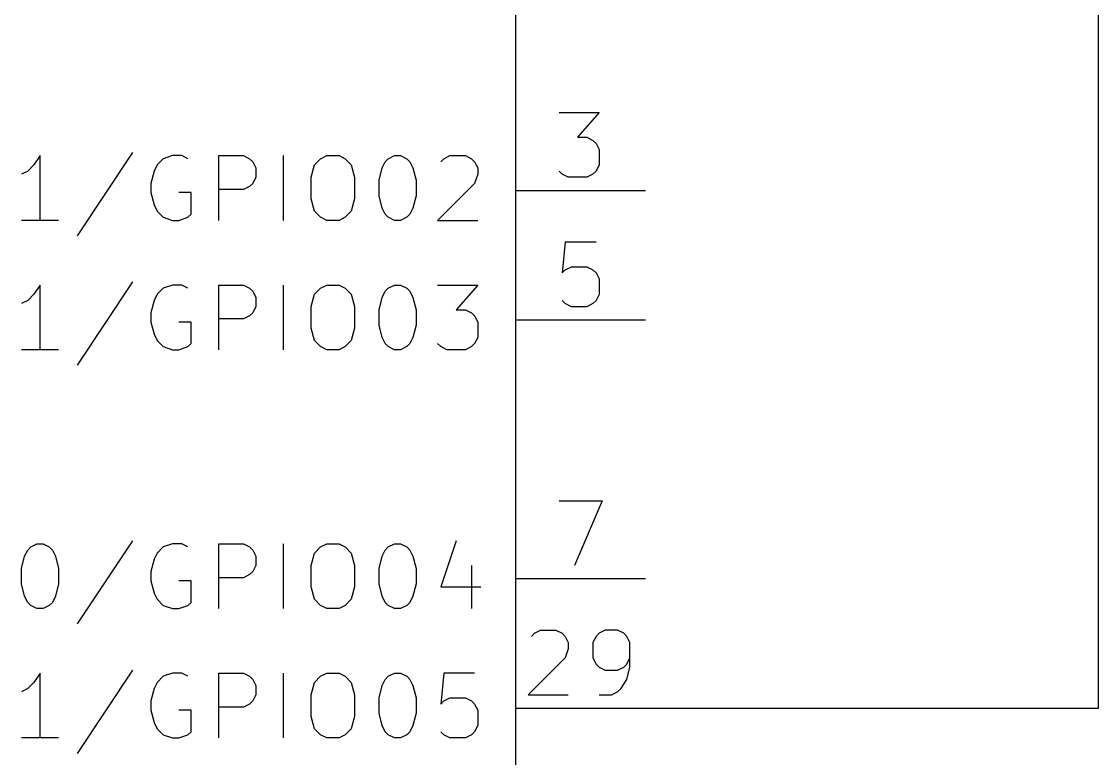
# Model space of a CAD drawing. Extents: x 0.4 to 11.3, y -7.9 to -0.4.
# Drawn here: x 3.568 to 4.4, y -3.089 to -2.519 of the extents above; entities that cross this region are included whole.
import ezdxf

# ---------------------------------------------------------------- set-up
doc = ezdxf.new("R2010")
doc.units = 0
doc.header["$MEASUREMENT"] = 0
for name, color, linetype in [('CYAN2', 4, 'CONTINUOUS'), ('GREEN3', 91, 'CONTINUOUS'), ('LYELLOW', 51, 'CONTINUOUS'), ('RED2', 1, 'CONTINUOUS'), ('RED3', 11, 'CONTINUOUS')]:
    doc.layers.add(name, color=color, linetype=linetype)

msp = doc.modelspace()

# ---------------------------------------------------------------- linework, layer by layer
at = {"layer": 'CYAN2', "linetype": 'CONTINUOUS'}
for p, q in [((3.58238, -2.62313), (3.57762, -2.63028)), ((3.58238, -2.62313), (3.57762, -2.63028)), ((3.58238, -2.67313), (3.58238, -2.62313)), ((3.58238, -2.67313), (3.58238, -2.62313)), ((3.65381, -2.62075), (3.61095, -2.68504)), ((3.65381, -2.62075), (3.61095, -2.68504)), ((3.67762, -2.62551), (3.67285, -2.63028)), ((3.67762, -2.62551), (3.67285, -2.63028)), ((3.68476, -2.62313), (3.67762, -2.62551)), ((3.68476, -2.62313), (3.67762, -2.62551)), ((3.6919, -2.62313), (3.68476, -2.62313)), ((3.6919, -2.62313), (3.68476, -2.62313)), ((3.69667, -2.62551), (3.6919, -2.62313)), ((3.69667, -2.62551), (3.6919, -2.62313)), ((3.72047, -2.67313), (3.72047, -2.62313)), ((3.72047, -2.62313), (3.73952, -2.62313)), ((3.72047, -2.67313), (3.72047, -2.62313)), ((3.72047, -2.62313), (3.73952, -2.62313)), ((3.73952, -2.62313), (3.74428, -2.62551)), ((3.73952, -2.62313), (3.74428, -2.62551)), ((3.74428, -2.62551), (3.74667, -2.62789)), ((3.74428, -2.62551), (3.74667, -2.62789)), ((3.74667, -2.62789), (3.74904, -2.63265)), ((3.74667, -2.62789), (3.74904, -2.63265)), ((3.77047, -2.67313), (3.77047, -2.62313)), ((3.77047, -2.67313), (3.77047, -2.62313)), ((3.79428, -2.63028), (3.79905, -2.62551)), ((3.79428, -2.63028), (3.79905, -2.62551)), ((3.79905, -2.62551), (3.80381, -2.62313)), ((3.79905, -2.62551), (3.80381, -2.62313)), ((3.80381, -2.62313), (3.81333, -2.62313)), ((3.80381, -2.62313), (3.81333, -2.62313)), ((3.81333, -2.62313), (3.81809, -2.62551)), ((3.81333, -2.62313), (3.81809, -2.62551)), ((3.81809, -2.62551), (3.82285, -2.63028)), ((3.81809, -2.62551), (3.82285, -2.63028)), ((3.84667, -2.63265), (3.84905, -2.62789)), ((3.84667, -2.63265), (3.84905, -2.62789)), ((3.84905, -2.62789), (3.85143, -2.62551)), ((3.84905, -2.62789), (3.85143, -2.62551)), ((3.85143, -2.62551), (3.85619, -2.62313)), ((3.85143, -2.62551), (3.85619, -2.62313)), ((3.85619, -2.62313), (3.86095, -2.62313)), ((3.85619, -2.62313), (3.86095, -2.62313)), ((3.86095, -2.62313), (3.86571, -2.62551)), ((3.86095, -2.62313), (3.86571, -2.62551)), ((3.86571, -2.62551), (3.86809, -2.62789)), ((3.86571, -2.62551), (3.86809, -2.62789)), ((3.86809, -2.62789), (3.87048, -2.63265)), ((3.86809, -2.62789), (3.87048, -2.63265)), ((3.89191, -2.62789), (3.89428, -2.62551)), ((3.89191, -2.62789), (3.89428, -2.62551)), ((3.89428, -2.62551), (3.89905, -2.62313)), ((3.89428, -2.62551), (3.89905, -2.62313)), ((3.89905, -2.62313), (3.91095, -2.62313)), ((3.89905, -2.62313), (3.91095, -2.62313)), ((3.91095, -2.62313), (3.91571, -2.62551)), ((3.91095, -2.62313), (3.91571, -2.62551)), ((3.91571, -2.62551), (3.91809, -2.62789)), ((3.91571, -2.62551), (3.91809, -2.62789)), ((3.91809, -2.62789), (3.92048, -2.63265)), ((3.91809, -2.62789), (3.92048, -2.63265)), ((3.57285, -2.63504), (3.56809, -2.63742)), ((3.57285, -2.63504), (3.56809, -2.63742)), ((3.57762, -2.63028), (3.57285, -2.63504)), ((3.57762, -2.63028), (3.57285, -2.63504)), ((3.67047, -2.63504), (3.66809, -2.64456)), ((3.67047, -2.63504), (3.66809, -2.64456)), ((3.67285, -2.63028), (3.67047, -2.63504)), ((3.67285, -2.63028), (3.67047, -2.63504)), ((3.74904, -2.63265), (3.74904, -2.6398)), ((3.74904, -2.63265), (3.74904, -2.6398)), ((3.79191, -2.6398), (3.79428, -2.63028)), ((3.79191, -2.6398), (3.79428, -2.63028)), ((3.82285, -2.63028), (3.82524, -2.6398)), ((3.82285, -2.63028), (3.82524, -2.6398)), ((3.84429, -2.64218), (3.84667, -2.63265)), ((3.84429, -2.64218), (3.84667, -2.63265)), ((3.87048, -2.63265), (3.87286, -2.64218)), ((3.87048, -2.63265), (3.87286, -2.64218)), ((3.92048, -2.63265), (3.92048, -2.63742)), ((3.92048, -2.63265), (3.92048, -2.63742)), ((3.66809, -2.64456), (3.66809, -2.6517)), ((3.66809, -2.64456), (3.66809, -2.6517)), ((3.74667, -2.64456), (3.74428, -2.64694)), ((3.74667, -2.64456), (3.74428, -2.64694)), ((3.74904, -2.6398), (3.74667, -2.64456)), ((3.74904, -2.6398), (3.74667, -2.64456)), ((3.79191, -2.65646), (3.79191, -2.6398)), ((3.79191, -2.65646), (3.79191, -2.6398)), ((3.82524, -2.6398), (3.82524, -2.65646)), ((3.82524, -2.6398), (3.82524, -2.65646)), ((3.84429, -2.65408), (3.84429, -2.64218)), ((3.84429, -2.65408), (3.84429, -2.64218)), ((3.87286, -2.64218), (3.87286, -2.65408)), ((3.87286, -2.64218), (3.87286, -2.65408)), ((3.91809, -2.64456), (3.88952, -2.67313)), ((3.91809, -2.64456), (3.88952, -2.67313)), ((3.92048, -2.63742), (3.91809, -2.64456)), ((3.92048, -2.63742), (3.91809, -2.64456)), ((3.66809, -2.6517), (3.67047, -2.66122)), ((3.66809, -2.6517), (3.67047, -2.66122)), ((3.69904, -2.6517), (3.68952, -2.6517)), ((3.69904, -2.6517), (3.68952, -2.6517)), ((3.69904, -2.66837), (3.69904, -2.6517)), ((3.69904, -2.66837), (3.69904, -2.6517)), ((3.73952, -2.64932), (3.72047, -2.64932)), ((3.73952, -2.64932), (3.72047, -2.64932)), ((3.74428, -2.64694), (3.73952, -2.64932)), ((3.74428, -2.64694), (3.73952, -2.64932)), ((3.67047, -2.66122), (3.67285, -2.66599)), ((3.67047, -2.66122), (3.67285, -2.66599)), ((3.79428, -2.66599), (3.79191, -2.65646)), ((3.79428, -2.66599), (3.79191, -2.65646)), ((3.82524, -2.65646), (3.82285, -2.66599)), ((3.82524, -2.65646), (3.82285, -2.66599)), ((3.84667, -2.66361), (3.84429, -2.65408)), ((3.84667, -2.66361), (3.84429, -2.65408)), ((3.87286, -2.65408), (3.87048, -2.66361)), ((3.87286, -2.65408), (3.87048, -2.66361)), ((3.67285, -2.66599), (3.67762, -2.67075)), ((3.67285, -2.66599), (3.67762, -2.67075)), ((3.69667, -2.67075), (3.69904, -2.66837)), ((3.69667, -2.67075), (3.69904, -2.66837)), ((3.79905, -2.67075), (3.79428, -2.66599)), ((3.79905, -2.67075), (3.79428, -2.66599)), ((3.82285, -2.66599), (3.81809, -2.67075)), ((3.82285, -2.66599), (3.81809, -2.67075)), ((3.84905, -2.66837), (3.84667, -2.66361)), ((3.84905, -2.66837), (3.84667, -2.66361)), ((3.85143, -2.67075), (3.84905, -2.66837)), ((3.85143, -2.67075), (3.84905, -2.66837)), ((3.86809, -2.66837), (3.86571, -2.67075)), ((3.86809, -2.66837), (3.86571, -2.67075)), ((3.87048, -2.66361), (3.86809, -2.66837)), ((3.87048, -2.66361), (3.86809, -2.66837)), ((3.59667, -2.67313), (3.56809, -2.67313)), ((3.59667, -2.67313), (3.56809, -2.67313)), ((3.67762, -2.67075), (3.68476, -2.67313)), ((3.67762, -2.67075), (3.68476, -2.67313)), ((3.68476, -2.67313), (3.68952, -2.67313)), ((3.68476, -2.67313), (3.68952, -2.67313)), ((3.68952, -2.67313), (3.69667, -2.67075)), ((3.68952, -2.67313), (3.69667, -2.67075)), ((3.80381, -2.67313), (3.79905, -2.67075)), ((3.80381, -2.67313), (3.79905, -2.67075)), ((3.81333, -2.67313), (3.80381, -2.67313)), ((3.81333, -2.67313), (3.80381, -2.67313)), ((3.81809, -2.67075), (3.81333, -2.67313)), ((3.81809, -2.67075), (3.81333, -2.67313)), ((3.85619, -2.67313), (3.85143, -2.67075)), ((3.85619, -2.67313), (3.85143, -2.67075)), ((3.86095, -2.67313), (3.85619, -2.67313)), ((3.86095, -2.67313), (3.85619, -2.67313)), ((3.86571, -2.67075), (3.86095, -2.67313)), ((3.86571, -2.67075), (3.86095, -2.67313)), ((3.88952, -2.67313), (3.92048, -2.67313)), ((3.88952, -2.67313), (3.92048, -2.67313)), ((3.58238, -2.72313), (3.57762, -2.73028)), ((3.58238, -2.72313), (3.57762, -2.73028)), ((3.58238, -2.77313), (3.58238, -2.72313)), ((3.58238, -2.77313), (3.58238, -2.72313)), ((3.65381, -2.72075), (3.61095, -2.78504)), ((3.65381, -2.72075), (3.61095, -2.78504)), ((3.67762, -2.72551), (3.67285, -2.73028)), ((3.67762, -2.72551), (3.67285, -2.73028)), ((3.68476, -2.72313), (3.67762, -2.72551)), ((3.68476, -2.72313), (3.67762, -2.72551)), ((3.6919, -2.72313), (3.68476, -2.72313)), ((3.6919, -2.72313), (3.68476, -2.72313)), ((3.69667, -2.72551), (3.6919, -2.72313)), ((3.69667, -2.72551), (3.6919, -2.72313)), ((3.72047, -2.77313), (3.72047, -2.72313)), ((3.72047, -2.72313), (3.73952, -2.72313)), ((3.72047, -2.77313), (3.72047, -2.72313)), ((3.72047, -2.72313), (3.73952, -2.72313)), ((3.73952, -2.72313), (3.74428, -2.72551)), ((3.73952, -2.72313), (3.74428, -2.72551)), ((3.74428, -2.72551), (3.74667, -2.72789)), ((3.74428, -2.72551), (3.74667, -2.72789)), ((3.74667, -2.72789), (3.74904, -2.73265)), ((3.74667, -2.72789), (3.74904, -2.73265)), ((3.77047, -2.77313), (3.77047, -2.72313)), ((3.77047, -2.77313), (3.77047, -2.72313)), ((3.79428, -2.73028), (3.79905, -2.72551)), ((3.79428, -2.73028), (3.79905, -2.72551)), ((3.79905, -2.72551), (3.80381, -2.72313)), ((3.79905, -2.72551), (3.80381, -2.72313)), ((3.80381, -2.72313), (3.81333, -2.72313)), ((3.80381, -2.72313), (3.81333, -2.72313)), ((3.81333, -2.72313), (3.81809, -2.72551)), ((3.81333, -2.72313), (3.81809, -2.72551)), ((3.81809, -2.72551), (3.82285, -2.73028)), ((3.81809, -2.72551), (3.82285, -2.73028)), ((3.84667, -2.73265), (3.84905, -2.72789)), ((3.84667, -2.73265), (3.84905, -2.72789)), ((3.84905, -2.72789), (3.85143, -2.72551)), ((3.84905, -2.72789), (3.85143, -2.72551)), ((3.85143, -2.72551), (3.85619, -2.72313)), ((3.85143, -2.72551), (3.85619, -2.72313)), ((3.85619, -2.72313), (3.86095, -2.72313)), ((3.85619, -2.72313), (3.86095, -2.72313)), ((3.86095, -2.72313), (3.86571, -2.72551)), ((3.86095, -2.72313), (3.86571, -2.72551)), ((3.86571, -2.72551), (3.86809, -2.72789)), ((3.86571, -2.72551), (3.86809, -2.72789)), ((3.86809, -2.72789), (3.87048, -2.73265)), ((3.86809, -2.72789), (3.87048, -2.73265)), ((3.88952, -2.72313), (3.92048, -2.72313)), ((3.88952, -2.72313), (3.92048, -2.72313)), ((3.92048, -2.72313), (3.90381, -2.74218)), ((3.92048, -2.72313), (3.90381, -2.74218)), ((3.57285, -2.73504), (3.56809, -2.73742)), ((3.57285, -2.73504), (3.56809, -2.73742)), ((3.57762, -2.73028), (3.57285, -2.73504)), ((3.57762, -2.73028), (3.57285, -2.73504)), ((3.67047, -2.73504), (3.66809, -2.74456)), ((3.67047, -2.73504), (3.66809, -2.74456)), ((3.67285, -2.73028), (3.67047, -2.73504)), ((3.67285, -2.73028), (3.67047, -2.73504)), ((3.74904, -2.73265), (3.74904, -2.7398)), ((3.74904, -2.73265), (3.74904, -2.7398)), ((3.79191, -2.7398), (3.79428, -2.73028)), ((3.79191, -2.7398), (3.79428, -2.73028)), ((3.82285, -2.73028), (3.82524, -2.7398)), ((3.82285, -2.73028), (3.82524, -2.7398)), ((3.84429, -2.74218), (3.84667, -2.73265)), ((3.84429, -2.74218), (3.84667, -2.73265)), ((3.87048, -2.73265), (3.87286, -2.74218)), ((3.87048, -2.73265), (3.87286, -2.74218)), ((3.66809, -2.74456), (3.66809, -2.7517)), ((3.66809, -2.74456), (3.66809, -2.7517)), ((3.74667, -2.74456), (3.74428, -2.74694)), ((3.74667, -2.74456), (3.74428, -2.74694)), ((3.74904, -2.7398), (3.74667, -2.74456)), ((3.74904, -2.7398), (3.74667, -2.74456)), ((3.79191, -2.75646), (3.79191, -2.7398)), ((3.79191, -2.75646), (3.79191, -2.7398)), ((3.82524, -2.7398), (3.82524, -2.75646)), ((3.82524, -2.7398), (3.82524, -2.75646)), ((3.84429, -2.75408), (3.84429, -2.74218)), ((3.84429, -2.75408), (3.84429, -2.74218)), ((3.87286, -2.74218), (3.87286, -2.75408)), ((3.87286, -2.74218), (3.87286, -2.75408)), ((3.90381, -2.74218), (3.91095, -2.74218)), ((3.90381, -2.74218), (3.91095, -2.74218)), ((3.91095, -2.74218), (3.91571, -2.74456)), ((3.91095, -2.74218), (3.91571, -2.74456)), ((3.91571, -2.74456), (3.91809, -2.74694)), ((3.91571, -2.74456), (3.91809, -2.74694)), ((3.66809, -2.7517), (3.67047, -2.76122)), ((3.66809, -2.7517), (3.67047, -2.76122)), ((3.69904, -2.7517), (3.68952, -2.7517)), ((3.69904, -2.7517), (3.68952, -2.7517)), ((3.69904, -2.76837), (3.69904, -2.7517)), ((3.69904, -2.76837), (3.69904, -2.7517)), ((3.73952, -2.74932), (3.72047, -2.74932)), ((3.73952, -2.74932), (3.72047, -2.74932)), ((3.74428, -2.74694), (3.73952, -2.74932)), ((3.74428, -2.74694), (3.73952, -2.74932)), ((3.91809, -2.74694), (3.92048, -2.7517)), ((3.91809, -2.74694), (3.92048, -2.7517)), ((3.92048, -2.7517), (3.92048, -2.76361)), ((3.92048, -2.7517), (3.92048, -2.76361)), ((3.67047, -2.76122), (3.67285, -2.76599)), ((3.67047, -2.76122), (3.67285, -2.76599)), ((3.79428, -2.76599), (3.79191, -2.75646)), ((3.79428, -2.76599), (3.79191, -2.75646)), ((3.82524, -2.75646), (3.82285, -2.76599)), ((3.82524, -2.75646), (3.82285, -2.76599)), ((3.84667, -2.76361), (3.84429, -2.75408)), ((3.84667, -2.76361), (3.84429, -2.75408)), ((3.87286, -2.75408), (3.87048, -2.76361)), ((3.87286, -2.75408), (3.87048, -2.76361)), ((3.67285, -2.76599), (3.67762, -2.77075)), ((3.67285, -2.76599), (3.67762, -2.77075)), ((3.69667, -2.77075), (3.69904, -2.76837)), ((3.69667, -2.77075), (3.69904, -2.76837)), ((3.79905, -2.77075), (3.79428, -2.76599)), ((3.79905, -2.77075), (3.79428, -2.76599)), ((3.82285, -2.76599), (3.81809, -2.77075)), ((3.82285, -2.76599), (3.81809, -2.77075)), ((3.84905, -2.76837), (3.84667, -2.76361)), ((3.84905, -2.76837), (3.84667, -2.76361)), ((3.85143, -2.77075), (3.84905, -2.76837)), ((3.85143, -2.77075), (3.84905, -2.76837)), ((3.86809, -2.76837), (3.86571, -2.77075)), ((3.86809, -2.76837), (3.86571, -2.77075)), ((3.87048, -2.76361), (3.86809, -2.76837)), ((3.87048, -2.76361), (3.86809, -2.76837)), ((3.89191, -2.77075), (3.88952, -2.76837)), ((3.89191, -2.77075), (3.88952, -2.76837)), ((3.91809, -2.76837), (3.91571, -2.77075)), ((3.91809, -2.76837), (3.91571, -2.77075)), ((3.92048, -2.76361), (3.91809, -2.76837)), ((3.92048, -2.76361), (3.91809, -2.76837)), ((3.59667, -2.77313), (3.56809, -2.77313)), ((3.59667, -2.77313), (3.56809, -2.77313)), ((3.67762, -2.77075), (3.68476, -2.77313)), ((3.67762, -2.77075), (3.68476, -2.77313)), ((3.68476, -2.77313), (3.68952, -2.77313)), ((3.68476, -2.77313), (3.68952, -2.77313)), ((3.68952, -2.77313), (3.69667, -2.77075)), ((3.68952, -2.77313), (3.69667, -2.77075)), ((3.80381, -2.77313), (3.79905, -2.77075)), ((3.80381, -2.77313), (3.79905, -2.77075)), ((3.81333, -2.77313), (3.80381, -2.77313)), ((3.81333, -2.77313), (3.80381, -2.77313)), ((3.81809, -2.77075), (3.81333, -2.77313)), ((3.81809, -2.77075), (3.81333, -2.77313)), ((3.85619, -2.77313), (3.85143, -2.77075)), ((3.85619, -2.77313), (3.85143, -2.77075)), ((3.86095, -2.77313), (3.85619, -2.77313)), ((3.86095, -2.77313), (3.85619, -2.77313)), ((3.86571, -2.77075), (3.86095, -2.77313)), ((3.86571, -2.77075), (3.86095, -2.77313)), ((3.89667, -2.77313), (3.89191, -2.77075)), ((3.89667, -2.77313), (3.89191, -2.77075)), ((3.91095, -2.77313), (3.89667, -2.77313)), ((3.91095, -2.77313), (3.89667, -2.77313)), ((3.91571, -2.77075), (3.91095, -2.77313)), ((3.91571, -2.77075), (3.91095, -2.77313)), ((3.57047, -2.93265), (3.57285, -2.92789)), ((3.57047, -2.93265), (3.57285, -2.92789)), ((3.57285, -2.92789), (3.57524, -2.92551)), ((3.57285, -2.92789), (3.57524, -2.92551)), ((3.57524, -2.92551), (3.58, -2.92313)), ((3.57524, -2.92551), (3.58, -2.92313)), ((3.58, -2.92313), (3.58476, -2.92313)), ((3.58, -2.92313), (3.58476, -2.92313)), ((3.58476, -2.92313), (3.58952, -2.92551)), ((3.58476, -2.92313), (3.58952, -2.92551)), ((3.58952, -2.92551), (3.5919, -2.92789)), ((3.58952, -2.92551), (3.5919, -2.92789)), ((3.5919, -2.92789), (3.59428, -2.93265)), ((3.5919, -2.92789), (3.59428, -2.93265)), ((3.65381, -2.92075), (3.61095, -2.98504)), ((3.65381, -2.92075), (3.61095, -2.98504)), ((3.67762, -2.92551), (3.67285, -2.93028)), ((3.67762, -2.92551), (3.67285, -2.93028)), ((3.68476, -2.92313), (3.67762, -2.92551)), ((3.68476, -2.92313), (3.67762, -2.92551)), ((3.6919, -2.92313), (3.68476, -2.92313)), ((3.6919, -2.92313), (3.68476, -2.92313)), ((3.69667, -2.92551), (3.6919, -2.92313)), ((3.69667, -2.92551), (3.6919, -2.92313)), ((3.72047, -2.97313), (3.72047, -2.92313)), ((3.72047, -2.92313), (3.73952, -2.92313)), ((3.72047, -2.97313), (3.72047, -2.92313)), ((3.72047, -2.92313), (3.73952, -2.92313)), ((3.73952, -2.92313), (3.74428, -2.92551)), ((3.73952, -2.92313), (3.74428, -2.92551)), ((3.74428, -2.92551), (3.74667, -2.92789)), ((3.74428, -2.92551), (3.74667, -2.92789)), ((3.74667, -2.92789), (3.74904, -2.93265)), ((3.74667, -2.92789), (3.74904, -2.93265)), ((3.77047, -2.97313), (3.77047, -2.92313)), ((3.77047, -2.97313), (3.77047, -2.92313)), ((3.79428, -2.93028), (3.79905, -2.92551)), ((3.79428, -2.93028), (3.79905, -2.92551)), ((3.79905, -2.92551), (3.80381, -2.92313)), ((3.79905, -2.92551), (3.80381, -2.92313)), ((3.80381, -2.92313), (3.81333, -2.92313)), ((3.80381, -2.92313), (3.81333, -2.92313)), ((3.81333, -2.92313), (3.81809, -2.92551)), ((3.81333, -2.92313), (3.81809, -2.92551)), ((3.81809, -2.92551), (3.82285, -2.93028)), ((3.81809, -2.92551), (3.82285, -2.93028)), ((3.84667, -2.93265), (3.84905, -2.92789)), ((3.84667, -2.93265), (3.84905, -2.92789)), ((3.84905, -2.92789), (3.85143, -2.92551)), ((3.84905, -2.92789), (3.85143, -2.92551)), ((3.85143, -2.92551), (3.85619, -2.92313)), ((3.85143, -2.92551), (3.85619, -2.92313)), ((3.85619, -2.92313), (3.86095, -2.92313)), ((3.85619, -2.92313), (3.86095, -2.92313)), ((3.86095, -2.92313), (3.86571, -2.92551)), ((3.86095, -2.92313), (3.86571, -2.92551)), ((3.86571, -2.92551), (3.86809, -2.92789)), ((3.86571, -2.92551), (3.86809, -2.92789)), ((3.86809, -2.92789), (3.87048, -2.93265)), ((3.86809, -2.92789), (3.87048, -2.93265)), ((3.90381, -2.92075), (3.89191, -2.95646)), ((3.90381, -2.92075), (3.89191, -2.95646)), ((3.56809, -2.94218), (3.57047, -2.93265)), ((3.56809, -2.94218), (3.57047, -2.93265)), ((3.59428, -2.93265), (3.59667, -2.94218)), ((3.59428, -2.93265), (3.59667, -2.94218)), ((3.67047, -2.93504), (3.66809, -2.94456)), ((3.67047, -2.93504), (3.66809, -2.94456)), ((3.67285, -2.93028), (3.67047, -2.93504)), ((3.67285, -2.93028), (3.67047, -2.93504)), ((3.74904, -2.93265), (3.74904, -2.9398)), ((3.74904, -2.93265), (3.74904, -2.9398)), ((3.79191, -2.9398), (3.79428, -2.93028)), ((3.79191, -2.9398), (3.79428, -2.93028)), ((3.82285, -2.93028), (3.82524, -2.9398)), ((3.82285, -2.93028), (3.82524, -2.9398)), ((3.84429, -2.94218), (3.84667, -2.93265)), ((3.84429, -2.94218), (3.84667, -2.93265)), ((3.87048, -2.93265), (3.87286, -2.94218)), ((3.87048, -2.93265), (3.87286, -2.94218)), ((3.56809, -2.95408), (3.56809, -2.94218)), ((3.56809, -2.95408), (3.56809, -2.94218)), ((3.59667, -2.94218), (3.59667, -2.95408)), ((3.59667, -2.94218), (3.59667, -2.95408)), ((3.66809, -2.94456), (3.66809, -2.9517)), ((3.66809, -2.94456), (3.66809, -2.9517)), ((3.74667, -2.94456), (3.74428, -2.94694)), ((3.74667, -2.94456), (3.74428, -2.94694)), ((3.74904, -2.9398), (3.74667, -2.94456)), ((3.74904, -2.9398), (3.74667, -2.94456)), ((3.79191, -2.95646), (3.79191, -2.9398)), ((3.79191, -2.95646), (3.79191, -2.9398)), ((3.82524, -2.9398), (3.82524, -2.95646)), ((3.82524, -2.9398), (3.82524, -2.95646)), ((3.84429, -2.95408), (3.84429, -2.94218)), ((3.84429, -2.95408), (3.84429, -2.94218)), ((3.87286, -2.94218), (3.87286, -2.95408)), ((3.87286, -2.94218), (3.87286, -2.95408)), ((3.91571, -2.9398), (3.91571, -2.97313)), ((3.91571, -2.9398), (3.91571, -2.97313)), ((3.66809, -2.9517), (3.67047, -2.96122)), ((3.66809, -2.9517), (3.67047, -2.96122)), ((3.69904, -2.9517), (3.68952, -2.9517)), ((3.69904, -2.9517), (3.68952, -2.9517)), ((3.69904, -2.96837), (3.69904, -2.9517)), ((3.69904, -2.96837), (3.69904, -2.9517)), ((3.73952, -2.94932), (3.72047, -2.94932)), ((3.73952, -2.94932), (3.72047, -2.94932)), ((3.74428, -2.94694), (3.73952, -2.94932)), ((3.74428, -2.94694), (3.73952, -2.94932)), ((3.57047, -2.96361), (3.56809, -2.95408)), ((3.57047, -2.96361), (3.56809, -2.95408)), ((3.59667, -2.95408), (3.59428, -2.96361)), ((3.59667, -2.95408), (3.59428, -2.96361)), ((3.67047, -2.96122), (3.67285, -2.96599)), ((3.67047, -2.96122), (3.67285, -2.96599)), ((3.79428, -2.96599), (3.79191, -2.95646)), ((3.79428, -2.96599), (3.79191, -2.95646)), ((3.82524, -2.95646), (3.82285, -2.96599)), ((3.82524, -2.95646), (3.82285, -2.96599)), ((3.84667, -2.96361), (3.84429, -2.95408)), ((3.84667, -2.96361), (3.84429, -2.95408)), ((3.87286, -2.95408), (3.87048, -2.96361)), ((3.87286, -2.95408), (3.87048, -2.96361)), ((3.89191, -2.95646), (3.92285, -2.95646)), ((3.89191, -2.95646), (3.92285, -2.95646)), ((3.57285, -2.96837), (3.57047, -2.96361)), ((3.57285, -2.96837), (3.57047, -2.96361)), ((3.57524, -2.97075), (3.57285, -2.96837)), ((3.57524, -2.97075), (3.57285, -2.96837)), ((3.5919, -2.96837), (3.58952, -2.97075)), ((3.5919, -2.96837), (3.58952, -2.97075)), ((3.59428, -2.96361), (3.5919, -2.96837)), ((3.59428, -2.96361), (3.5919, -2.96837)), ((3.67285, -2.96599), (3.67762, -2.97075)), ((3.67285, -2.96599), (3.67762, -2.97075)), ((3.69667, -2.97075), (3.69904, -2.96837)), ((3.69667, -2.97075), (3.69904, -2.96837)), ((3.79905, -2.97075), (3.79428, -2.96599)), ((3.79905, -2.97075), (3.79428, -2.96599)), ((3.82285, -2.96599), (3.81809, -2.97075)), ((3.82285, -2.96599), (3.81809, -2.97075)), ((3.84905, -2.96837), (3.84667, -2.96361)), ((3.84905, -2.96837), (3.84667, -2.96361)), ((3.85143, -2.97075), (3.84905, -2.96837)), ((3.85143, -2.97075), (3.84905, -2.96837)), ((3.86809, -2.96837), (3.86571, -2.97075)), ((3.86809, -2.96837), (3.86571, -2.97075)), ((3.87048, -2.96361), (3.86809, -2.96837)), ((3.87048, -2.96361), (3.86809, -2.96837)), ((3.58, -2.97313), (3.57524, -2.97075)), ((3.58, -2.97313), (3.57524, -2.97075)), ((3.58476, -2.97313), (3.58, -2.97313)), ((3.58476, -2.97313), (3.58, -2.97313)), ((3.58952, -2.97075), (3.58476, -2.97313)), ((3.58952, -2.97075), (3.58476, -2.97313)), ((3.67762, -2.97075), (3.68476, -2.97313)), ((3.67762, -2.97075), (3.68476, -2.97313)), ((3.68476, -2.97313), (3.68952, -2.97313)), ((3.68476, -2.97313), (3.68952, -2.97313)), ((3.68952, -2.97313), (3.69667, -2.97075)), ((3.68952, -2.97313), (3.69667, -2.97075)), ((3.80381, -2.97313), (3.79905, -2.97075)), ((3.80381, -2.97313), (3.79905, -2.97075)), ((3.81333, -2.97313), (3.80381, -2.97313)), ((3.81333, -2.97313), (3.80381, -2.97313)), ((3.81809, -2.97075), (3.81333, -2.97313)), ((3.81809, -2.97075), (3.81333, -2.97313)), ((3.85619, -2.97313), (3.85143, -2.97075)), ((3.85619, -2.97313), (3.85143, -2.97075)), ((3.86095, -2.97313), (3.85619, -2.97313)), ((3.86095, -2.97313), (3.85619, -2.97313)), ((3.86571, -2.97075), (3.86095, -2.97313)), ((3.86571, -2.97075), (3.86095, -2.97313)), ((3.58238, -3.02313), (3.57762, -3.03028)), ((3.58238, -3.02313), (3.57762, -3.03028)), ((3.58238, -3.07313), (3.58238, -3.02313)), ((3.58238, -3.07313), (3.58238, -3.02313)), ((3.65381, -3.02075), (3.61095, -3.08504)), ((3.65381, -3.02075), (3.61095, -3.08504)), ((3.67762, -3.02551), (3.67285, -3.03028)), ((3.67762, -3.02551), (3.67285, -3.03028)), ((3.68476, -3.02313), (3.67762, -3.02551)), ((3.68476, -3.02313), (3.67762, -3.02551)), ((3.6919, -3.02313), (3.68476, -3.02313)), ((3.6919, -3.02313), (3.68476, -3.02313)), ((3.69667, -3.02551), (3.6919, -3.02313)), ((3.69667, -3.02551), (3.6919, -3.02313)), ((3.72047, -3.07313), (3.72047, -3.02313)), ((3.72047, -3.02313), (3.73952, -3.02313)), ((3.72047, -3.07313), (3.72047, -3.02313)), ((3.72047, -3.02313), (3.73952, -3.02313)), ((3.73952, -3.02313), (3.74428, -3.02551)), ((3.73952, -3.02313), (3.74428, -3.02551)), ((3.74428, -3.02551), (3.74667, -3.02789)), ((3.74428, -3.02551), (3.74667, -3.02789)), ((3.74667, -3.02789), (3.74904, -3.03265)), ((3.74667, -3.02789), (3.74904, -3.03265)), ((3.77047, -3.07313), (3.77047, -3.02313)), ((3.77047, -3.07313), (3.77047, -3.02313)), ((3.79428, -3.03028), (3.79905, -3.02551)), ((3.79428, -3.03028), (3.79905, -3.02551)), ((3.79905, -3.02551), (3.80381, -3.02313)), ((3.79905, -3.02551), (3.80381, -3.02313)), ((3.80381, -3.02313), (3.81333, -3.02313)), ((3.80381, -3.02313), (3.81333, -3.02313)), ((3.81333, -3.02313), (3.81809, -3.02551)), ((3.81333, -3.02313), (3.81809, -3.02551)), ((3.81809, -3.02551), (3.82285, -3.03028)), ((3.81809, -3.02551), (3.82285, -3.03028)), ((3.84667, -3.03265), (3.84905, -3.02789)), ((3.84667, -3.03265), (3.84905, -3.02789)), ((3.84905, -3.02789), (3.85143, -3.02551)), ((3.84905, -3.02789), (3.85143, -3.02551)), ((3.85143, -3.02551), (3.85619, -3.02313)), ((3.85143, -3.02551), (3.85619, -3.02313)), ((3.85619, -3.02313), (3.86095, -3.02313)), ((3.85619, -3.02313), (3.86095, -3.02313)), ((3.86095, -3.02313), (3.86571, -3.02551)), ((3.86095, -3.02313), (3.86571, -3.02551)), ((3.86571, -3.02551), (3.86809, -3.02789)), ((3.86571, -3.02551), (3.86809, -3.02789)), ((3.86809, -3.02789), (3.87048, -3.03265)), ((3.86809, -3.02789), (3.87048, -3.03265)), ((3.89428, -3.02313), (3.89191, -3.04694)), ((3.89428, -3.02313), (3.89191, -3.04694)), ((3.91809, -3.02313), (3.89428, -3.02313)), ((3.91809, -3.02313), (3.89428, -3.02313)), ((3.57285, -3.03504), (3.56809, -3.03742)), ((3.57285, -3.03504), (3.56809, -3.03742)), ((3.57762, -3.03028), (3.57285, -3.03504)), ((3.57762, -3.03028), (3.57285, -3.03504)), ((3.67047, -3.03504), (3.66809, -3.04456)), ((3.67047, -3.03504), (3.66809, -3.04456)), ((3.67285, -3.03028), (3.67047, -3.03504)), ((3.67285, -3.03028), (3.67047, -3.03504)), ((3.74904, -3.03265), (3.74904, -3.0398)), ((3.74904, -3.03265), (3.74904, -3.0398)), ((3.79191, -3.0398), (3.79428, -3.03028)), ((3.79191, -3.0398), (3.79428, -3.03028)), ((3.82285, -3.03028), (3.82524, -3.0398)), ((3.82285, -3.03028), (3.82524, -3.0398)), ((3.84429, -3.04218), (3.84667, -3.03265)), ((3.84429, -3.04218), (3.84667, -3.03265)), ((3.87048, -3.03265), (3.87286, -3.04218)), ((3.87048, -3.03265), (3.87286, -3.04218)), ((3.66809, -3.04456), (3.66809, -3.0517)), ((3.66809, -3.04456), (3.66809, -3.0517)), ((3.74667, -3.04456), (3.74428, -3.04694)), ((3.74667, -3.04456), (3.74428, -3.04694)), ((3.74904, -3.0398), (3.74667, -3.04456)), ((3.74904, -3.0398), (3.74667, -3.04456)), ((3.79191, -3.05646), (3.79191, -3.0398)), ((3.79191, -3.05646), (3.79191, -3.0398)), ((3.82524, -3.0398), (3.82524, -3.05646)), ((3.82524, -3.0398), (3.82524, -3.05646)), ((3.84429, -3.05408), (3.84429, -3.04218)), ((3.84429, -3.05408), (3.84429, -3.04218)), ((3.87286, -3.04218), (3.87286, -3.05408)), ((3.87286, -3.04218), (3.87286, -3.05408)), ((3.89191, -3.04694), (3.89428, -3.04456)), ((3.89191, -3.04694), (3.89428, -3.04456)), ((3.89428, -3.04456), (3.89905, -3.04218)), ((3.89428, -3.04456), (3.89905, -3.04218)), ((3.89905, -3.04218), (3.91095, -3.04218)), ((3.89905, -3.04218), (3.91095, -3.04218)), ((3.91095, -3.04218), (3.91571, -3.04456)), ((3.91095, -3.04218), (3.91571, -3.04456)), ((3.91571, -3.04456), (3.91809, -3.04694)), ((3.91571, -3.04456), (3.91809, -3.04694)), ((3.66809, -3.0517), (3.67047, -3.06122)), ((3.66809, -3.0517), (3.67047, -3.06122)), ((3.69904, -3.0517), (3.68952, -3.0517)), ((3.69904, -3.0517), (3.68952, -3.0517)), ((3.69904, -3.06837), (3.69904, -3.0517)), ((3.69904, -3.06837), (3.69904, -3.0517)), ((3.73952, -3.04932), (3.72047, -3.04932)), ((3.73952, -3.04932), (3.72047, -3.04932)), ((3.74428, -3.04694), (3.73952, -3.04932)), ((3.74428, -3.04694), (3.73952, -3.04932)), ((3.91809, -3.04694), (3.92048, -3.0517)), ((3.91809, -3.04694), (3.92048, -3.0517)), ((3.92048, -3.0517), (3.92048, -3.06361)), ((3.92048, -3.0517), (3.92048, -3.06361)), ((3.67047, -3.06122), (3.67285, -3.06599)), ((3.67047, -3.06122), (3.67285, -3.06599)), ((3.79428, -3.06599), (3.79191, -3.05646)), ((3.79428, -3.06599), (3.79191, -3.05646)), ((3.82524, -3.05646), (3.82285, -3.06599)), ((3.82524, -3.05646), (3.82285, -3.06599)), ((3.84667, -3.06361), (3.84429, -3.05408)), ((3.84667, -3.06361), (3.84429, -3.05408)), ((3.87286, -3.05408), (3.87048, -3.06361)), ((3.87286, -3.05408), (3.87048, -3.06361)), ((3.67285, -3.06599), (3.67762, -3.07075)), ((3.67285, -3.06599), (3.67762, -3.07075)), ((3.69667, -3.07075), (3.69904, -3.06837)), ((3.69667, -3.07075), (3.69904, -3.06837)), ((3.79905, -3.07075), (3.79428, -3.06599)), ((3.79905, -3.07075), (3.79428, -3.06599)), ((3.82285, -3.06599), (3.81809, -3.07075)), ((3.82285, -3.06599), (3.81809, -3.07075)), ((3.84905, -3.06837), (3.84667, -3.06361)), ((3.84905, -3.06837), (3.84667, -3.06361)), ((3.85143, -3.07075), (3.84905, -3.06837)), ((3.85143, -3.07075), (3.84905, -3.06837)), ((3.86809, -3.06837), (3.86571, -3.07075)), ((3.86809, -3.06837), (3.86571, -3.07075)), ((3.87048, -3.06361), (3.86809, -3.06837)), ((3.87048, -3.06361), (3.86809, -3.06837)), ((3.89428, -3.07075), (3.89191, -3.06837)), ((3.89428, -3.07075), (3.89191, -3.06837)), ((3.91809, -3.06837), (3.91571, -3.07075)), ((3.91809, -3.06837), (3.91571, -3.07075)), ((3.92048, -3.06361), (3.91809, -3.06837)), ((3.92048, -3.06361), (3.91809, -3.06837)), ((3.59667, -3.07313), (3.56809, -3.07313)), ((3.59667, -3.07313), (3.56809, -3.07313)), ((3.67762, -3.07075), (3.68476, -3.07313)), ((3.67762, -3.07075), (3.68476, -3.07313)), ((3.68476, -3.07313), (3.68952, -3.07313)), ((3.68476, -3.07313), (3.68952, -3.07313)), ((3.68952, -3.07313), (3.69667, -3.07075)), ((3.68952, -3.07313), (3.69667, -3.07075)), ((3.80381, -3.07313), (3.79905, -3.07075)), ((3.80381, -3.07313), (3.79905, -3.07075)), ((3.81333, -3.07313), (3.80381, -3.07313)), ((3.81333, -3.07313), (3.80381, -3.07313)), ((3.81809, -3.07075), (3.81333, -3.07313)), ((3.81809, -3.07075), (3.81333, -3.07313)), ((3.85619, -3.07313), (3.85143, -3.07075)), ((3.85619, -3.07313), (3.85143, -3.07075)), ((3.86095, -3.07313), (3.85619, -3.07313)), ((3.86095, -3.07313), (3.85619, -3.07313)), ((3.86571, -3.07075), (3.86095, -3.07313)), ((3.86571, -3.07075), (3.86095, -3.07313)), ((3.89905, -3.07313), (3.89428, -3.07075)), ((3.89905, -3.07313), (3.89428, -3.07075)), ((3.91095, -3.07313), (3.89905, -3.07313)), ((3.91095, -3.07313), (3.89905, -3.07313)), ((3.91571, -3.07075), (3.91095, -3.07313)), ((3.91571, -3.07075), (3.91095, -3.07313))]:
    msp.add_line(p, q, dxfattribs=at)
at = {"layer": 'GREEN3', "linetype": 'CONTINUOUS'}
for p, q in [((4.4, -3.05), (4.4, -2.35)), ((4.05, -3.05), (4.4, -3.05))]:
    msp.add_line(p, q, dxfattribs=at)
at = {"layer": 'LYELLOW', "linetype": 'CONTINUOUS'}
msp.add_line((3.95, -3.95), (3.95, -1.95), dxfattribs=at)
at = {"layer": 'RED2', "linetype": 'CONTINUOUS'}
for p, q in [((3.95, -3.95), (3.95, -1.95)), ((3.95, -2.65), (4.05, -2.65)), ((3.95, -2.65), (4.05, -2.65)), ((3.95, -2.75), (4.05, -2.75)), ((3.95, -2.75), (4.05, -2.75)), ((3.95, -2.95), (4.05, -2.95)), ((3.95, -2.95), (4.05, -2.95)), ((3.95, -3.05), (4.05, -3.05)), ((3.95, -3.05), (4.05, -3.05))]:
    msp.add_line(p, q, dxfattribs=at)
at = {"layer": 'RED3', "linetype": 'CONTINUOUS'}
for p, q in [((3.98333, -2.58988), (4.01429, -2.58988)), ((3.98333, -2.58988), (4.01429, -2.58988)), ((4.01429, -2.58988), (3.99762, -2.60893)), ((4.01429, -2.58988), (3.99762, -2.60893)), ((3.99762, -2.60893), (4.00476, -2.60893)), ((3.99762, -2.60893), (4.00476, -2.60893)), ((4.00476, -2.60893), (4.00952, -2.61131)), ((4.00476, -2.60893), (4.00952, -2.61131)), ((4.00952, -2.61131), (4.01191, -2.61369)), ((4.00952, -2.61131), (4.01191, -2.61369)), ((4.01191, -2.61369), (4.01429, -2.61845)), ((4.01191, -2.61369), (4.01429, -2.61845)), ((4.01429, -2.61845), (4.01429, -2.63035)), ((4.01429, -2.61845), (4.01429, -2.63035)), ((3.98572, -2.6375), (3.98333, -2.63512)), ((3.98572, -2.6375), (3.98333, -2.63512)), ((4.01191, -2.63512), (4.00952, -2.6375)), ((4.01191, -2.63512), (4.00952, -2.6375)), ((4.01429, -2.63035), (4.01191, -2.63512)), ((4.01429, -2.63035), (4.01191, -2.63512)), ((3.99048, -2.63988), (3.98572, -2.6375)), ((3.99048, -2.63988), (3.98572, -2.6375)), ((4.00476, -2.63988), (3.99048, -2.63988)), ((4.00476, -2.63988), (3.99048, -2.63988)), ((4.00952, -2.6375), (4.00476, -2.63988)), ((4.00952, -2.6375), (4.00476, -2.63988)), ((3.98809, -2.68988), (3.98572, -2.71369)), ((3.98809, -2.68988), (3.98572, -2.71369)), ((4.01191, -2.68988), (3.98809, -2.68988)), ((4.01191, -2.68988), (3.98809, -2.68988)), ((3.98572, -2.71369), (3.98809, -2.71131)), ((3.98572, -2.71369), (3.98809, -2.71131)), ((3.98809, -2.71131), (3.99286, -2.70893)), ((3.98809, -2.71131), (3.99286, -2.70893)), ((3.99286, -2.70893), (4.00476, -2.70893)), ((3.99286, -2.70893), (4.00476, -2.70893)), ((4.00476, -2.70893), (4.00952, -2.71131)), ((4.00476, -2.70893), (4.00952, -2.71131)), ((4.00952, -2.71131), (4.01191, -2.71369)), ((4.00952, -2.71131), (4.01191, -2.71369)), ((4.01191, -2.71369), (4.01429, -2.71845)), ((4.01191, -2.71369), (4.01429, -2.71845)), ((4.01429, -2.71845), (4.01429, -2.73035)), ((4.01429, -2.71845), (4.01429, -2.73035)), ((3.98809, -2.7375), (3.98572, -2.73512)), ((3.98809, -2.7375), (3.98572, -2.73512)), ((4.01191, -2.73512), (4.00952, -2.7375)), ((4.01191, -2.73512), (4.00952, -2.7375)), ((4.01429, -2.73035), (4.01191, -2.73512)), ((4.01429, -2.73035), (4.01191, -2.73512)), ((3.99286, -2.73988), (3.98809, -2.7375)), ((3.99286, -2.73988), (3.98809, -2.7375)), ((4.00476, -2.73988), (3.99286, -2.73988)), ((4.00476, -2.73988), (3.99286, -2.73988)), ((4.00952, -2.7375), (4.00476, -2.73988)), ((4.00952, -2.7375), (4.00476, -2.73988)), ((3.98333, -2.88988), (4.01667, -2.88988)), ((3.98333, -2.88988), (4.01667, -2.88988)), ((4.01667, -2.88988), (3.99524, -2.93988)), ((4.01667, -2.88988), (3.99524, -2.93988)), ((3.96191, -2.99464), (3.96428, -2.99226)), ((3.96191, -2.99464), (3.96428, -2.99226)), ((3.96428, -2.99226), (3.96905, -2.98988)), ((3.96428, -2.99226), (3.96905, -2.98988)), ((3.96905, -2.98988), (3.98095, -2.98988)), ((3.96905, -2.98988), (3.98095, -2.98988)), ((3.98095, -2.98988), (3.98571, -2.99226)), ((3.98095, -2.98988), (3.98571, -2.99226)), ((3.98571, -2.99226), (3.98809, -2.99464)), ((3.98571, -2.99226), (3.98809, -2.99464)), ((3.98809, -2.99464), (3.99048, -2.9994)), ((3.98809, -2.99464), (3.99048, -2.9994)), ((4.0119, -2.99464), (4.00952, -2.9994)), ((4.0119, -2.99464), (4.00952, -2.9994)), ((4.01428, -2.99226), (4.0119, -2.99464)), ((4.01428, -2.99226), (4.0119, -2.99464)), ((4.01905, -2.98988), (4.01428, -2.99226)), ((4.01905, -2.98988), (4.01428, -2.99226)), ((4.02857, -2.98988), (4.01905, -2.98988)), ((4.02857, -2.98988), (4.01905, -2.98988)), ((4.03333, -2.99226), (4.02857, -2.98988)), ((4.03333, -2.99226), (4.02857, -2.98988)), ((4.03571, -2.99464), (4.03333, -2.99226)), ((4.03571, -2.99464), (4.03333, -2.99226)), ((4.03809, -2.9994), (4.03571, -2.99464)), ((4.03809, -2.9994), (4.03571, -2.99464)), ((3.99048, -2.9994), (3.99048, -3.00417)), ((3.99048, -2.9994), (3.99048, -3.00417)), ((4.00952, -2.9994), (4.00952, -3.01131)), ((4.00952, -2.9994), (4.00952, -3.01131)), ((4.03809, -3.01845), (4.03809, -2.9994)), ((4.03809, -3.01845), (4.03809, -2.9994)), ((3.98809, -3.01131), (3.95952, -3.03988)), ((3.98809, -3.01131), (3.95952, -3.03988)), ((3.99048, -3.00417), (3.98809, -3.01131)), ((3.99048, -3.00417), (3.98809, -3.01131)), ((4.00952, -3.01131), (4.0119, -3.01607)), ((4.00952, -3.01131), (4.0119, -3.01607)), ((4.03571, -3.01607), (4.03809, -3.01131)), ((4.03571, -3.01607), (4.03809, -3.01131)), ((4.0119, -3.01607), (4.01428, -3.01845)), ((4.0119, -3.01607), (4.01428, -3.01845)), ((4.01428, -3.01845), (4.01905, -3.02083)), ((4.01428, -3.01845), (4.01905, -3.02083)), ((4.02857, -3.02083), (4.03333, -3.01845)), ((4.02857, -3.02083), (4.03333, -3.01845)), ((4.03333, -3.01845), (4.03571, -3.01607)), ((4.03333, -3.01845), (4.03571, -3.01607)), ((4.03571, -3.02797), (4.03809, -3.01845)), ((4.03571, -3.02797), (4.03809, -3.01845)), ((4.01905, -3.02083), (4.02857, -3.02083)), ((4.01905, -3.02083), (4.02857, -3.02083)), ((4.03095, -3.03512), (4.03571, -3.02797)), ((4.03095, -3.03512), (4.03571, -3.02797)), ((4.02857, -3.0375), (4.03095, -3.03512)), ((4.02857, -3.0375), (4.03095, -3.03512)), ((3.95952, -3.03988), (3.99048, -3.03988)), ((3.95952, -3.03988), (3.99048, -3.03988)), ((4.01428, -3.03988), (4.02381, -3.03988)), ((4.01428, -3.03988), (4.02381, -3.03988)), ((4.02381, -3.03988), (4.02857, -3.0375)), ((4.02381, -3.03988), (4.02857, -3.0375))]:
    msp.add_line(p, q, dxfattribs=at)

doc.saveas('drawing.dxf')
